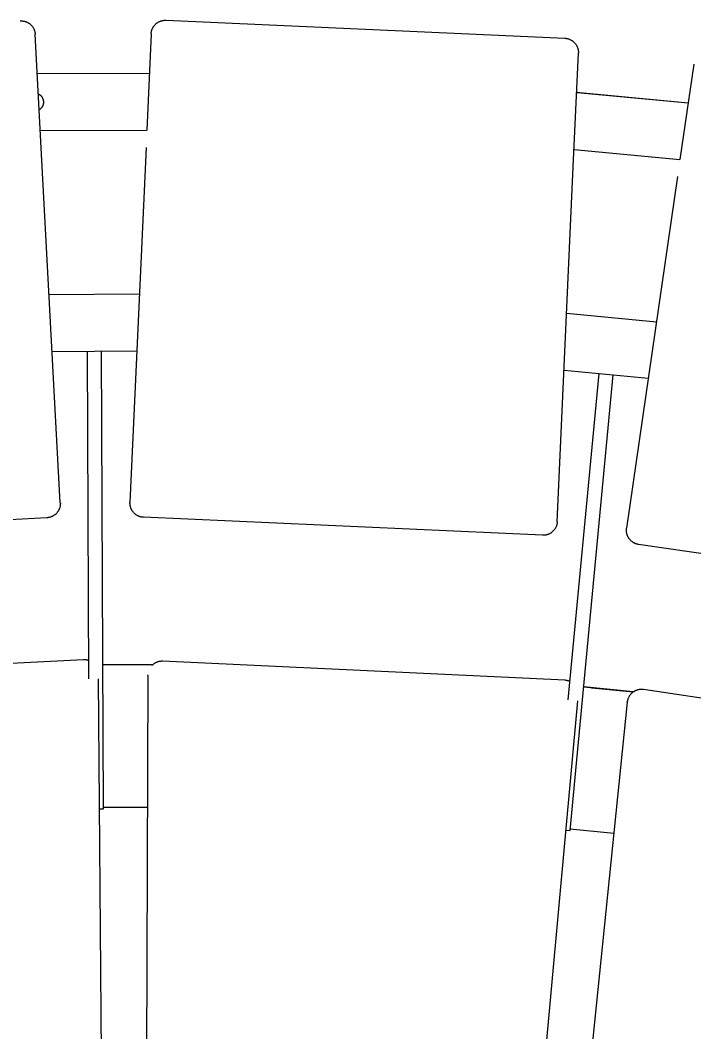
# Model space of a CAD drawing. Header units: inches. Extents: x -11 to 189, y -7 to 133.
# Drawn here: x 39.28 to 46.72, y 55.53 to 66.7 of the extents above; entities that cross this region are included whole.
import ezdxf

# ---------------------------------------------------------------- set-up
doc = ezdxf.new("R2010")
doc.units = ezdxf.units.IN
doc.layers.add('ZANO_R', color=7, linetype='Continuous', lineweight=0)
doc.layers.add('ZANO_W', color=1, linetype='Continuous', lineweight=0)
doc.styles.get("Standard").update_dxf_attribs({"font": 'arial.ttf'})
doc.dimstyles.new('amerykanie', dxfattribs={"dimtxt": 50, "dimasz": 50, "dimexe": 0.5, "dimexo": 0.5, "dimgap": 1, "dimtad": 1, "dimdec": 0, "dimzin": 0, "dimlunit": 5, "dimtxsty": 'Standard', "dimcen": 0.09, "dimclrd": 1, "dimclre": 1, "dimclrt": 1, "dimazin": 0, "dimtfac": 1, "dimtdec": 0, "dimtmove": 0, "dimatfit": 3, "dimfxl": 1, "dimtzin": 0, "dimarcsym": 1})

# ---------------------------------------------------------------- blocks, each defined once
blk = doc.blocks.new('*D404')
at = {"layer": 'ZANO_W', "color": 1, "lineweight": -2}
blk.add_line((71.748, 56.792), (53.374, 26.87), dxfattribs=at)
at = {"layer": 'ZANO_W', "color": 1}
blk.add_solid([(71.89, 56.705), (71.606, 56.88), (72.271, 57.645)], dxfattribs=at)
at = {"layer": 'ZANO_W', "color": 1, "insert": (53.436, 29.513), "char_height": 1.625, "attachment_point": 5, "rotation": 58.4481}
blk.add_mtext('R61', dxfattribs=at)

msp = doc.modelspace()

# ---------------------------------------------------------------- linework, layer by layer
at = {"layer": 'ZANO_R'}
for p, q in [((39.27915, 66.69565), (39.28452, 66.69585)), ((39.28452, 66.69585), (39.2899, 66.69586)), ((39.2899, 66.69586), (39.29527, 66.69569)), ((39.29527, 66.69569), (39.30064, 66.69534)), ((39.30064, 66.69534), (39.30599, 66.6948)), ((39.30599, 66.6948), (39.31132, 66.69408)), ((39.31132, 66.69408), (39.31662, 66.69318)), ((39.31662, 66.69318), (39.32189, 66.6921)), ((39.32189, 66.6921), (39.32711, 66.69084)), ((39.32711, 66.69084), (39.33229, 66.6894)), ((39.33229, 66.6894), (39.33742, 66.68778)), ((39.33742, 66.68778), (39.34249, 66.68599)), ((39.34249, 66.68599), (39.3475, 66.68403)), ((39.3475, 66.68403), (39.35244, 66.6819)), ((39.35244, 66.6819), (39.3573, 66.6796)), ((39.3573, 66.6796), (39.36208, 66.67714)), ((39.36208, 66.67714), (39.36677, 66.67451)), ((39.36677, 66.67451), (39.37137, 66.67173)), ((39.37137, 66.67173), (39.37588, 66.66879)), ((39.37588, 66.66879), (39.38028, 66.6657)), ((39.38028, 66.6657), (39.38457, 66.66246)), ((39.38457, 66.66246), (39.38875, 66.65908)), ((39.38875, 66.65908), (39.39281, 66.65555)), ((39.39281, 66.65555), (39.39675, 66.65189)), ((39.39675, 66.65189), (39.40056, 66.6481)), ((39.40056, 66.6481), (39.40424, 66.64418)), ((39.40424, 66.64418), (39.40778, 66.64013)), ((39.40778, 66.64013), (39.41119, 66.63597)), ((39.41119, 66.63597), (39.41444, 66.63169)), ((39.41444, 66.63169), (39.41756, 66.62731)), ((39.41756, 66.62731), (39.42052, 66.62282)), ((39.42052, 66.62282), (39.42332, 66.61823)), ((39.42332, 66.61823), (39.42597, 66.61355)), ((39.42597, 66.61355), (39.42845, 66.60878)), ((39.42845, 66.60878), (39.43077, 66.60393)), ((39.43077, 66.60393), (39.43293, 66.599)), ((40.7347, 66.59949), (40.73664, 66.60451)), ((40.73664, 66.60451), (40.73875, 66.60945)), ((40.73875, 66.60945), (40.74103, 66.61432)), ((40.74103, 66.61432), (40.74348, 66.61911)), ((40.74348, 66.61911), (40.74608, 66.62381)), ((40.74608, 66.62381), (40.74885, 66.62843)), ((40.74885, 66.62843), (40.75177, 66.63294)), ((40.75177, 66.63294), (40.75484, 66.63735)), ((40.75484, 66.63735), (40.75807, 66.64166)), ((40.75807, 66.64166), (40.76143, 66.64585)), ((40.76143, 66.64585), (40.76494, 66.64992)), ((40.76494, 66.64992), (40.76859, 66.65388)), ((40.76859, 66.65388), (40.77237, 66.6577)), ((40.77237, 66.6577), (40.77628, 66.6614)), ((40.77628, 66.6614), (40.78031, 66.66496)), ((40.78031, 66.66496), (40.78446, 66.66837)), ((40.78446, 66.66837), (40.78872, 66.67165)), ((40.78872, 66.67165), (40.7931, 66.67478)), ((40.7931, 66.67478), (40.79757, 66.67775)), ((40.79757, 66.67775), (40.80215, 66.68058)), ((40.80215, 66.68058), (40.80682, 66.68324)), ((40.80682, 66.68324), (40.81158, 66.68574)), ((40.81158, 66.68574), (40.81642, 66.68808)), ((40.81642, 66.68808), (40.82134, 66.69026)), ((40.82134, 66.69026), (40.82633, 66.69226)), ((40.82633, 66.69226), (40.83139, 66.69409)), ((40.83139, 66.69409), (40.8365, 66.69575)), ((40.8365, 66.69575), (40.84167, 66.69723)), ((40.84167, 66.69723), (40.84689, 66.69854)), ((40.84689, 66.69854), (40.85215, 66.69966)), ((40.85215, 66.69966), (40.85744, 66.70061)), ((40.85744, 66.70061), (40.86276, 66.70137)), ((40.86276, 66.70137), (40.86811, 66.70196)), ((40.86811, 66.70196), (40.87347, 66.70236)), ((40.87347, 66.70236), (40.87884, 66.70257)), ((40.87884, 66.70257), (40.88422, 66.70261)), ((40.88422, 66.70261), (40.8896, 66.70246)), ((40.8896, 66.70246), (45.29456, 66.50374)), ((39.43293, 66.599), (39.43491, 66.594)), ((39.43491, 66.594), (39.43672, 66.58894)), ((39.43672, 66.58894), (39.43836, 66.58382)), ((39.43836, 66.58382), (39.43982, 66.57864)), ((39.43982, 66.57864), (39.44111, 66.57342)), ((39.44111, 66.57342), (39.44222, 66.56816)), ((39.44222, 66.56816), (39.44314, 66.56286)), ((39.44314, 66.56286), (39.44389, 66.55754)), ((39.44389, 66.55754), (39.44445, 66.55219)), ((39.44445, 66.55219), (39.44483, 66.54683)), ((39.51208, 65.29172), (39.44483, 66.54683)), ((40.72518, 66.55223), (40.67723, 65.48928)), ((40.72518, 66.55223), (40.72551, 66.5576)), ((40.72551, 66.5576), (40.72603, 66.56295)), ((40.72603, 66.56295), (40.72673, 66.56828)), ((40.72673, 66.56828), (40.72761, 66.57359)), ((40.72761, 66.57359), (40.72867, 66.57886)), ((40.72867, 66.57886), (40.72991, 66.58409)), ((40.72991, 66.58409), (40.73133, 66.58928)), ((40.73133, 66.58928), (40.73293, 66.59441)), ((40.73293, 66.59441), (40.7347, 66.59949)), ((45.29456, 66.50374), (45.29993, 66.5034)), ((45.29993, 66.5034), (45.30528, 66.50288)), ((45.30528, 66.50288), (45.31062, 66.50218)), ((45.31062, 66.50218), (45.31592, 66.5013)), ((45.31592, 66.5013), (45.32119, 66.50024)), ((45.32119, 66.50024), (45.32642, 66.499)), ((45.32642, 66.499), (45.33161, 66.49758)), ((45.33161, 66.49758), (45.33675, 66.49599)), ((45.33675, 66.49599), (45.34182, 66.49422)), ((45.34182, 66.49422), (45.34684, 66.49228)), ((45.34684, 66.49228), (45.35178, 66.49016)), ((45.35178, 66.49016), (45.35665, 66.48788)), ((45.35665, 66.48788), (45.36144, 66.48544)), ((45.36144, 66.48544), (45.36615, 66.48283)), ((45.36615, 66.48283), (45.37076, 66.48007)), ((45.37076, 66.48007), (45.37527, 66.47715)), ((45.37527, 66.47715), (45.37968, 66.47407)), ((45.37968, 66.47407), (45.38399, 66.47085)), ((45.38399, 66.47085), (45.38818, 66.46748)), ((45.38818, 66.46748), (45.39226, 66.46397)), ((45.39226, 66.46397), (45.39621, 66.46033)), ((45.39621, 66.46033), (45.40003, 66.45655)), ((45.40003, 66.45655), (45.40373, 66.45264)), ((45.40373, 66.45264), (45.40729, 66.44861)), ((45.40729, 66.44861), (45.41071, 66.44446)), ((45.41071, 66.44446), (45.41398, 66.44019)), ((45.41398, 66.44019), (45.41711, 66.43582)), ((45.41711, 66.43582), (45.42009, 66.43134)), ((45.42009, 66.43134), (45.42291, 66.42676)), ((45.42291, 66.42676), (45.42557, 66.42209)), ((45.42557, 66.42209), (45.42808, 66.41733)), ((45.42808, 66.41733), (45.43041, 66.41249)), ((45.43041, 66.41249), (45.43259, 66.40757)), ((45.43259, 66.40757), (45.43459, 66.40258)), ((45.43459, 66.40258), (45.43642, 66.39753)), ((45.43642, 66.39753), (45.43808, 66.39241)), ((45.43808, 66.39241), (45.43956, 66.38724)), ((45.43956, 66.38724), (45.44087, 66.38203)), ((45.44087, 66.38203), (45.44199, 66.37677)), ((45.44199, 66.37677), (45.44294, 66.37147)), ((45.38814, 65.08369), (45.44479, 66.33932)), ((45.44294, 66.37147), (45.44371, 66.36615)), ((45.44371, 66.36615), (45.44429, 66.36081)), ((45.44429, 66.36081), (45.44469, 66.35544)), ((45.44469, 66.35544), (45.44491, 66.35007)), ((45.44494, 66.34469), (45.44479, 66.33932)), ((45.44491, 66.35007), (45.44494, 66.34469)), ((46.71945, 66.21865), (46.56708, 65.16558)), ((39.46803, 66.11382), (40.70563, 66.11905)), ((39.46803, 66.11382), (40.70563, 66.11905)), ((39.48006, 65.88926), (39.48314, 65.8876)), ((39.48314, 65.8876), (39.48616, 65.88584)), ((39.48616, 65.88584), (39.48912, 65.88398)), ((39.48912, 65.88398), (39.49202, 65.88201)), ((39.49202, 65.88201), (39.49485, 65.87995)), ((39.49485, 65.87995), (39.4976, 65.87779)), ((39.4976, 65.87779), (39.50028, 65.87554)), ((39.50028, 65.87554), (39.50288, 65.87319)), ((39.50288, 65.87319), (39.5054, 65.87076)), ((39.5054, 65.87076), (39.50783, 65.86825)), ((39.50783, 65.86825), (39.51018, 65.86565)), ((39.51018, 65.86565), (39.51244, 65.86298)), ((39.51244, 65.86298), (39.5146, 65.86023)), ((39.5146, 65.86023), (39.51667, 65.85741)), ((39.51667, 65.85741), (39.51864, 65.85452)), ((39.51864, 65.85452), (39.52051, 65.85156)), ((39.52051, 65.85156), (39.52228, 65.84854)), ((39.52228, 65.84854), (39.52395, 65.84546)), ((39.52395, 65.84546), (39.52551, 65.84233)), ((39.52551, 65.84233), (39.52696, 65.83914)), ((39.52696, 65.83914), (39.5283, 65.83591)), ((39.5283, 65.83591), (39.52953, 65.83263)), ((39.52953, 65.83263), (39.53064, 65.82932)), ((39.53064, 65.82932), (39.53165, 65.82596)), ((39.53165, 65.82596), (39.53253, 65.82258)), ((39.53253, 65.82258), (39.53331, 65.81916)), ((39.53331, 65.81916), (39.53396, 65.81573)), ((45.42525, 65.90614), (46.65736, 65.78949)), ((45.43166, 65.90559), (46.65736, 65.78949)), ((39.49238, 65.71487), (39.48951, 65.7129)), ((39.49519, 65.71694), (39.49238, 65.71487)), ((39.49792, 65.7191), (39.49519, 65.71694)), ((39.50058, 65.72135), (39.49792, 65.7191)), ((39.50316, 65.72369), (39.50058, 65.72135)), ((39.50566, 65.72612), (39.50316, 65.72369)), ((39.50807, 65.72863), (39.50566, 65.72612)), ((39.5104, 65.73122), (39.50807, 65.72863)), ((39.51264, 65.73389), (39.5104, 65.73122)), ((39.51478, 65.73664), (39.51264, 65.73389)), ((39.51684, 65.73945), (39.51478, 65.73664)), ((39.51879, 65.74234), (39.51684, 65.73945)), ((39.52065, 65.74528), (39.51879, 65.74234)), ((39.5224, 65.74829), (39.52065, 65.74528)), ((39.52405, 65.75136), (39.5224, 65.74829)), ((39.52559, 65.75448), (39.52405, 65.75136)), ((39.52703, 65.75766), (39.52559, 65.75448)), ((39.52836, 65.76088), (39.52703, 65.75766)), ((39.52958, 65.76414), (39.52836, 65.76088)), ((39.53069, 65.76745), (39.52958, 65.76414)), ((39.53168, 65.77078), (39.53069, 65.76745)), ((39.53256, 65.77416), (39.53168, 65.77078)), ((39.53333, 65.77755), (39.53256, 65.77416)), ((39.53397, 65.78098), (39.53333, 65.77755)), ((39.53396, 65.81573), (39.5345, 65.81227)), ((39.53451, 65.78442), (39.53397, 65.78098)), ((39.5345, 65.81227), (39.53491, 65.80879)), ((39.53492, 65.78788), (39.53451, 65.78442)), ((39.53491, 65.80879), (39.53521, 65.80531)), ((39.53522, 65.79135), (39.53492, 65.78788)), ((39.53521, 65.80531), (39.53539, 65.80181)), ((39.53539, 65.79483), (39.53522, 65.79135)), ((39.53539, 65.80181), (39.53545, 65.79831)), ((39.53545, 65.79831), (39.53539, 65.79483)), ((39.50176, 65.48432), (40.67723, 65.48928)), ((39.50176, 65.48432), (40.67723, 65.48928)), ((39.72207, 61.37237), (39.51208, 65.29172)), ((40.66853, 65.29661), (40.49165, 61.37562)), ((45.39683, 65.27637), (46.56708, 65.16558)), ((45.39684, 65.27637), (46.56708, 65.16558)), ((45.21126, 61.16271), (45.38814, 65.08369)), ((46.53946, 64.9747), (45.97741, 61.09018)), ((39.59873, 63.67444), (40.59554, 63.67865)), ((45.31515, 63.46573), (46.30754, 63.37178)), ((39.63246, 63.04489), (40.56713, 63.04884)), ((39.63249, 63.04489), (40.56713, 63.04884)), ((40.03635, 59.42636), (40.02105, 63.04838)), ((40.19989, 57.99009), (40.17853, 63.04904)), ((45.28674, 62.83592), (46.21723, 62.74783)), ((45.28674, 62.83592), (46.21726, 62.74783)), ((45.33241, 59.19521), (45.67378, 62.80114)), ((45.35376, 57.74981), (45.83056, 62.7863)), ((39.72176, 61.35088), (39.72122, 61.34553)), ((39.72211, 61.35625), (39.72176, 61.35088)), ((39.72207, 61.37237), (39.72227, 61.367)), ((39.72228, 61.36162), (39.72211, 61.35625)), ((39.72227, 61.367), (39.72228, 61.36162)), ((40.4915, 61.37025), (40.49165, 61.37562)), ((40.49153, 61.36487), (40.4915, 61.37025)), ((40.49175, 61.3595), (40.49153, 61.36487)), ((40.49215, 61.35414), (40.49175, 61.3595)), ((40.49273, 61.34879), (40.49215, 61.35414)), ((40.49349, 61.34347), (40.49273, 61.34879)), ((39.65811, 61.23708), (39.65373, 61.23396)), ((39.66239, 61.24033), (39.65811, 61.23708)), ((39.66655, 61.24374), (39.66239, 61.24033)), ((39.6706, 61.24728), (39.66655, 61.24374)), ((39.67452, 61.25096), (39.6706, 61.24728)), ((39.67831, 61.25477), (39.67452, 61.25096)), ((39.68197, 61.25871), (39.67831, 61.25477)), ((39.6855, 61.26277), (39.68197, 61.25871)), ((39.68888, 61.26695), (39.6855, 61.26277)), ((39.69212, 61.27124), (39.68888, 61.26695)), ((39.69521, 61.27564), (39.69212, 61.27124)), ((39.69815, 61.28015), (39.69521, 61.27564)), ((39.70093, 61.28475), (39.69815, 61.28015)), ((39.70356, 61.28944), (39.70093, 61.28475)), ((39.70602, 61.29422), (39.70356, 61.28944)), ((39.70832, 61.29908), (39.70602, 61.29422)), ((39.71045, 61.30402), (39.70832, 61.29908)), ((39.71241, 61.30903), (39.71045, 61.30402)), ((39.7142, 61.3141), (39.71241, 61.30903)), ((39.71582, 61.31923), (39.7142, 61.3141)), ((39.71725, 61.32441), (39.71582, 61.31923)), ((39.71852, 61.32963), (39.71725, 61.32441)), ((39.7196, 61.3349), (39.71852, 61.32963)), ((39.7205, 61.3402), (39.7196, 61.3349)), ((39.72122, 61.34553), (39.7205, 61.3402)), ((40.49444, 61.33817), (40.49349, 61.34347)), ((40.49557, 61.33292), (40.49444, 61.33817)), ((40.49687, 61.3277), (40.49557, 61.33292)), ((40.49835, 61.32253), (40.49687, 61.3277)), ((40.50001, 61.31742), (40.49835, 61.32253)), ((40.50184, 61.31236), (40.50001, 61.31742)), ((40.50385, 61.30737), (40.50184, 61.31236)), ((40.50602, 61.30245), (40.50385, 61.30737)), ((40.50836, 61.29761), (40.50602, 61.30245)), ((40.51086, 61.29285), (40.50836, 61.29761)), ((40.51353, 61.28818), (40.51086, 61.29285)), ((40.51635, 61.2836), (40.51353, 61.28818)), ((40.51933, 61.27912), (40.51635, 61.2836)), ((40.52245, 61.27475), (40.51933, 61.27912)), ((40.52573, 61.27048), (40.52245, 61.27475)), ((40.52915, 61.26633), (40.52573, 61.27048)), ((40.53271, 61.2623), (40.52915, 61.26633)), ((40.5364, 61.2584), (40.53271, 61.2623)), ((40.54023, 61.25462), (40.5364, 61.2584)), ((40.54418, 61.25097), (40.54023, 61.25462)), ((40.54825, 61.24746), (40.54418, 61.25097)), ((40.55245, 61.24409), (40.54825, 61.24746)), ((40.55675, 61.24087), (40.55245, 61.24409)), ((40.56116, 61.2378), (40.55675, 61.24087)), ((40.56568, 61.23488), (40.56116, 61.2378)), ((39.57325, 61.20669), (35.17011, 60.97077)), ((39.57861, 61.20707), (39.57325, 61.20669)), ((39.58396, 61.20764), (39.57861, 61.20707)), ((39.58928, 61.20838), (39.58396, 61.20764)), ((39.59458, 61.20931), (39.58928, 61.20838)), ((39.59984, 61.21041), (39.59458, 61.20931)), ((39.60506, 61.2117), (39.59984, 61.21041)), ((39.61024, 61.21316), (39.60506, 61.2117)), ((39.61536, 61.2148), (39.61024, 61.21316)), ((39.62042, 61.21661), (39.61536, 61.2148)), ((39.62542, 61.21859), (39.62042, 61.21661)), ((39.63035, 61.22075), (39.62542, 61.21859)), ((39.6352, 61.22307), (39.63035, 61.22075)), ((39.63997, 61.22555), (39.6352, 61.22307)), ((39.64465, 61.2282), (39.63997, 61.22555)), ((39.64924, 61.23101), (39.64465, 61.2282)), ((39.65373, 61.23396), (39.64924, 61.23101)), ((40.57029, 61.23211), (40.56568, 61.23488)), ((40.57499, 61.2295), (40.57029, 61.23211)), ((40.57978, 61.22706), (40.57499, 61.2295)), ((40.58465, 61.22478), (40.57978, 61.22706)), ((40.5896, 61.22267), (40.58465, 61.22478)), ((40.59461, 61.22072), (40.5896, 61.22267)), ((40.59969, 61.21896), (40.59461, 61.22072)), ((40.60482, 61.21736), (40.59969, 61.21896)), ((40.61001, 61.21594), (40.60482, 61.21736)), ((40.61524, 61.2147), (40.61001, 61.21594)), ((40.62051, 61.21364), (40.61524, 61.2147)), ((40.62582, 61.21276), (40.62051, 61.21364)), ((40.63115, 61.21206), (40.62582, 61.21276)), ((40.6365, 61.21154), (40.63115, 61.21206)), ((40.64187, 61.21121), (40.6365, 61.21154)), ((45.04684, 61.01249), (40.64187, 61.21121)), ((45.2051, 61.12566), (45.20351, 61.12053)), ((45.20652, 61.13085), (45.2051, 61.12566)), ((45.20776, 61.13608), (45.20652, 61.13085)), ((45.20882, 61.14135), (45.20776, 61.13608)), ((45.20971, 61.14666), (45.20882, 61.14135)), ((45.2104, 61.15199), (45.20971, 61.14666)), ((45.21092, 61.15734), (45.2104, 61.15199)), ((45.21126, 61.16271), (45.21092, 61.15734)), ((45.05221, 61.01234), (45.04684, 61.01249)), ((45.05759, 61.01237), (45.05221, 61.01234)), ((45.06296, 61.01258), (45.05759, 61.01237)), ((45.06833, 61.01298), (45.06296, 61.01258)), ((45.07367, 61.01357), (45.06833, 61.01298)), ((45.07899, 61.01433), (45.07367, 61.01357)), ((45.08429, 61.01528), (45.07899, 61.01433)), ((45.08955, 61.0164), (45.08429, 61.01528)), ((45.09476, 61.01771), (45.08955, 61.0164)), ((45.09993, 61.01919), (45.09476, 61.01771)), ((45.10505, 61.02085), (45.09993, 61.01919)), ((45.1101, 61.02268), (45.10505, 61.02085)), ((45.11509, 61.02469), (45.1101, 61.02268)), ((45.12001, 61.02686), (45.11509, 61.02469)), ((45.12485, 61.0292), (45.12001, 61.02686)), ((45.12961, 61.0317), (45.12485, 61.0292)), ((45.13428, 61.03437), (45.12961, 61.0317)), ((45.13886, 61.03719), (45.13428, 61.03437)), ((45.14334, 61.04016), (45.13886, 61.03719)), ((45.14771, 61.04329), (45.14334, 61.04016)), ((45.15198, 61.04657), (45.14771, 61.04329)), ((45.15613, 61.04999), (45.15198, 61.04657)), ((45.16016, 61.05355), (45.15613, 61.04999)), ((45.16407, 61.05724), (45.16016, 61.05355)), ((45.16785, 61.06107), (45.16407, 61.05724)), ((45.17149, 61.06502), (45.16785, 61.06107)), ((45.175, 61.06909), (45.17149, 61.06502)), ((45.17837, 61.07328), (45.175, 61.06909)), ((45.18159, 61.07759), (45.17837, 61.07328)), ((45.18467, 61.082), (45.18159, 61.07759)), ((45.18759, 61.08652), (45.18467, 61.082)), ((45.19035, 61.09113), (45.18759, 61.08652)), ((45.19296, 61.09583), (45.19035, 61.09113)), ((45.1954, 61.10062), (45.19296, 61.09583)), ((45.19768, 61.10549), (45.1954, 61.10062)), ((45.1998, 61.11044), (45.19768, 61.10549)), ((45.20174, 61.11545), (45.1998, 61.11044)), ((45.20351, 61.12053), (45.20174, 61.11545)), ((45.97579, 61.06875), (45.97592, 61.07412)), ((45.97584, 61.06337), (45.97579, 61.06875)), ((45.97608, 61.058), (45.97584, 61.06337)), ((45.97592, 61.07412), (45.97623, 61.07949)), ((45.9765, 61.05264), (45.97608, 61.058)), ((45.97623, 61.07949), (45.97673, 61.08484)), ((45.97711, 61.04729), (45.9765, 61.05264)), ((45.97673, 61.08484), (45.97741, 61.09018)), ((45.97789, 61.04197), (45.97711, 61.04729)), ((45.97886, 61.03668), (45.97789, 61.04197)), ((45.98, 61.03143), (45.97886, 61.03668)), ((45.98133, 61.02622), (45.98, 61.03143)), ((45.98283, 61.02105), (45.98133, 61.02622)), ((45.98451, 61.01595), (45.98283, 61.02105)), ((45.98636, 61.0109), (45.98451, 61.01595)), ((45.98838, 61.00591), (45.98636, 61.0109)), ((45.99057, 61.001), (45.98838, 61.00591)), ((45.99293, 60.99617), (45.99057, 61.001)), ((45.99545, 60.99142), (45.99293, 60.99617)), ((45.99814, 60.98676), (45.99545, 60.99142)), ((46.00098, 60.98219), (45.99814, 60.98676)), ((46.00397, 60.97773), (46.00098, 60.98219)), ((46.00711, 60.97337), (46.00397, 60.97773)), ((46.01041, 60.96911), (46.00711, 60.97337)), ((46.01384, 60.96498), (46.01041, 60.96911)), ((46.01741, 60.96096), (46.01384, 60.96498)), ((46.02112, 60.95707), (46.01741, 60.96096)), ((46.02496, 60.9533), (46.02112, 60.95707)), ((46.02893, 60.94967), (46.02496, 60.9533)), ((46.03302, 60.94618), (46.02893, 60.94967)), ((46.03722, 60.94282), (46.03302, 60.94618)), ((46.04154, 60.93962), (46.03722, 60.94282)), ((46.04596, 60.93656), (46.04154, 60.93962)), ((46.05049, 60.93366), (46.04596, 60.93656)), ((46.05511, 60.93091), (46.05049, 60.93366)), ((46.05983, 60.92832), (46.05511, 60.93091)), ((46.06462, 60.92589), (46.05983, 60.92832)), ((46.0695, 60.92363), (46.06462, 60.92589)), ((46.07446, 60.92154), (46.0695, 60.92363)), ((46.07948, 60.91962), (46.07446, 60.92154)), ((46.08456, 60.91787), (46.07948, 60.91962)), ((46.0897, 60.91629), (46.08456, 60.91787)), ((46.0949, 60.91489), (46.0897, 60.91629)), ((46.10013, 60.91367), (46.0949, 60.91489)), ((46.10541, 60.91263), (46.10013, 60.91367)), ((46.11072, 60.91177), (46.10541, 60.91263)), ((50.47472, 60.28034), (46.11072, 60.91177)), ((39.97674, 59.63745), (35.53626, 59.40862)), ((39.98216, 59.63763), (39.97674, 59.63745)), ((39.98759, 59.63763), (39.98216, 59.63763)), ((39.99301, 59.63745), (39.98759, 59.63763)), ((39.99842, 59.63707), (39.99301, 59.63745)), ((40.00381, 59.63651), (39.99842, 59.63707)), ((40.00919, 59.63576), (40.00381, 59.63651)), ((40.01453, 59.63483), (40.00919, 59.63576)), ((40.01984, 59.63372), (40.01453, 59.63483)), ((40.0251, 59.63242), (40.01984, 59.63372)), ((40.03032, 59.63095), (40.0251, 59.63242)), ((40.03549, 59.62929), (40.03032, 59.63095)), ((40.19316, 59.5845), (40.65839, 59.58378)), ((40.74288, 59.58322), (40.19316, 59.5845)), ((40.28294, 59.58468), (40.72772, 59.58333)), ((40.72772, 59.58333), (40.74297, 59.58322)), ((40.74713, 59.58664), (40.74297, 59.58322)), ((40.7514, 59.58991), (40.74713, 59.58664)), ((40.75578, 59.59304), (40.7514, 59.58991)), ((40.76027, 59.59602), (40.75578, 59.59304)), ((40.76486, 59.59884), (40.76027, 59.59602)), ((40.76954, 59.6015), (40.76486, 59.59884)), ((40.77431, 59.604), (40.76954, 59.6015)), ((40.77916, 59.60633), (40.77431, 59.604)), ((40.78408, 59.6085), (40.77916, 59.60633)), ((40.78908, 59.6105), (40.78408, 59.6085)), ((40.79415, 59.61232), (40.78908, 59.6105)), ((40.79927, 59.61397), (40.79415, 59.61232)), ((40.80445, 59.61545), (40.79927, 59.61397)), ((40.80968, 59.61675), (40.80445, 59.61545)), ((40.81494, 59.61787), (40.80968, 59.61675)), ((40.82024, 59.61881), (40.81494, 59.61787)), ((40.82557, 59.61956), (40.82024, 59.61881)), ((40.83093, 59.62013), (40.82557, 59.61956)), ((40.8363, 59.62053), (40.83093, 59.62013)), ((40.84168, 59.62073), (40.8363, 59.62053)), ((40.84706, 59.62075), (40.84168, 59.62073)), ((40.85244, 59.62059), (40.84706, 59.62075)), ((45.29388, 59.41114), (40.85244, 59.62059)), ((40.68754, 59.46384), (40.62674, 42.04579)), ((40.68754, 59.46384), (40.68759, 59.46727)), ((40.68759, 59.46727), (40.68772, 59.47071)), ((40.27912, 42.0638), (40.14275, 59.42686)), ((45.29929, 59.41079), (45.29388, 59.41114)), ((45.30469, 59.41026), (45.29929, 59.41079)), ((45.31007, 59.40953), (45.30469, 59.41026)), ((45.31541, 59.40863), (45.31007, 59.40953)), ((45.32073, 59.40754), (45.31541, 59.40863)), ((45.326, 59.40627), (45.32073, 59.40754)), ((45.33123, 59.40482), (45.326, 59.40627)), ((45.3364, 59.40319), (45.33123, 59.40482)), ((45.34151, 59.40138), (45.3364, 59.40319)), ((45.34656, 59.3994), (45.34151, 59.40138)), ((45.35154, 59.39724), (45.34656, 59.3994)), ((45.50404, 59.33715), (46.01761, 59.28529)), ((46.05101, 59.28174), (45.50405, 59.33714)), ((45.59263, 59.32856), (46.05072, 59.28178)), ((46.00164, 59.22607), (45.99921, 59.22127)), ((46.00424, 59.23078), (46.00164, 59.22607)), ((46.007, 59.23539), (46.00424, 59.23078)), ((46.00991, 59.23991), (46.007, 59.23539)), ((46.01298, 59.24433), (46.00991, 59.23991)), ((46.01619, 59.24864), (46.01298, 59.24433)), ((46.01955, 59.25284), (46.01619, 59.24864)), ((46.02305, 59.25692), (46.01955, 59.25284)), ((46.02669, 59.26088), (46.02305, 59.25692)), ((46.03047, 59.26471), (46.02669, 59.26088)), ((46.03437, 59.26841), (46.03047, 59.26471)), ((46.03839, 59.27198), (46.03437, 59.26841)), ((46.04253, 59.2754), (46.03839, 59.27198)), ((46.04679, 59.27869), (46.04253, 59.2754)), ((46.05116, 59.28182), (46.04679, 59.27869)), ((46.05563, 59.28481), (46.05116, 59.28182)), ((46.06021, 59.28764), (46.05563, 59.28481)), ((46.06487, 59.29031), (46.06021, 59.28764)), ((46.06963, 59.29282), (46.06487, 59.29031)), ((46.07447, 59.29517), (46.06963, 59.29282)), ((46.07938, 59.29735), (46.07447, 59.29517)), ((46.08437, 59.29936), (46.07938, 59.29735)), ((46.08942, 59.3012), (46.08437, 59.29936)), ((46.09453, 59.30287), (46.08942, 59.3012)), ((46.0997, 59.30436), (46.09453, 59.30287)), ((46.10491, 59.30568), (46.0997, 59.30436)), ((46.11017, 59.30681), (46.10491, 59.30568)), ((46.11546, 59.30777), (46.11017, 59.30681)), ((46.12078, 59.30854), (46.11546, 59.30777)), ((46.12613, 59.30914), (46.12078, 59.30854)), ((46.13149, 59.30955), (46.12613, 59.30914)), ((46.13686, 59.30977), (46.13149, 59.30955)), ((46.14224, 59.30981), (46.13686, 59.30977)), ((46.14761, 59.30967), (46.14224, 59.30981)), ((46.15298, 59.30935), (46.14761, 59.30967)), ((46.15833, 59.30884), (46.15298, 59.30935)), ((46.16367, 59.30815), (46.15833, 59.30884)), ((50.56291, 58.66245), (46.16367, 59.30815)), ((43.86464, 41.8931), (45.43835, 59.18523)), ((45.98414, 59.16839), (44.2088, 41.84095)), ((45.98414, 59.16839), (45.98452, 59.17181)), ((45.98452, 59.17181), (45.98499, 59.17521)), ((45.98586, 59.18052), (45.98499, 59.17521)), ((45.98691, 59.18579), (45.98586, 59.18052)), ((45.98814, 59.19102), (45.98691, 59.18579)), ((45.98955, 59.19621), (45.98814, 59.19102)), ((45.99114, 59.20135), (45.98955, 59.19621)), ((45.9929, 59.20643), (45.99114, 59.20135)), ((45.99483, 59.21145), (45.9929, 59.20643)), ((45.99693, 59.2164), (45.99483, 59.21145)), ((45.99921, 59.22127), (45.99693, 59.2164)), ((40.19981, 58.00971), (40.68247, 58.0088)), ((40.15404, 57.98989), (40.19989, 57.99009)), ((45.30811, 57.75414), (45.35376, 57.74981)), ((45.35561, 57.76935), (45.83583, 57.72093))]:
    msp.add_line(p, q, dxfattribs=at)

# ---------------------------------------------------------------- dimensions: what is measured, and where the dimension line sits
at = {"layer": 'ZANO_W'}
dim = msp.add_radius_dim(center=(40.34221, 5.64771), mpoint=(72.27084, 57.64467), dimstyle='amerykanie', override={"dimtxt": 1.625, "dimasz": 1, "dimgap": 0.5, "dimdec": 4, "dimaunit": 1, "dimadec": 1, "dimtdec": 4, "dimtmove": 1, "dimfrac": 2}, dxfattribs=at)
dim.commit()
dim.dimension.update_dxf_attribs({"geometry": '*D404', "text_midpoint": (54.56932, 28.81709), "dimtype": 164})

doc.saveas('drawing.dxf')
